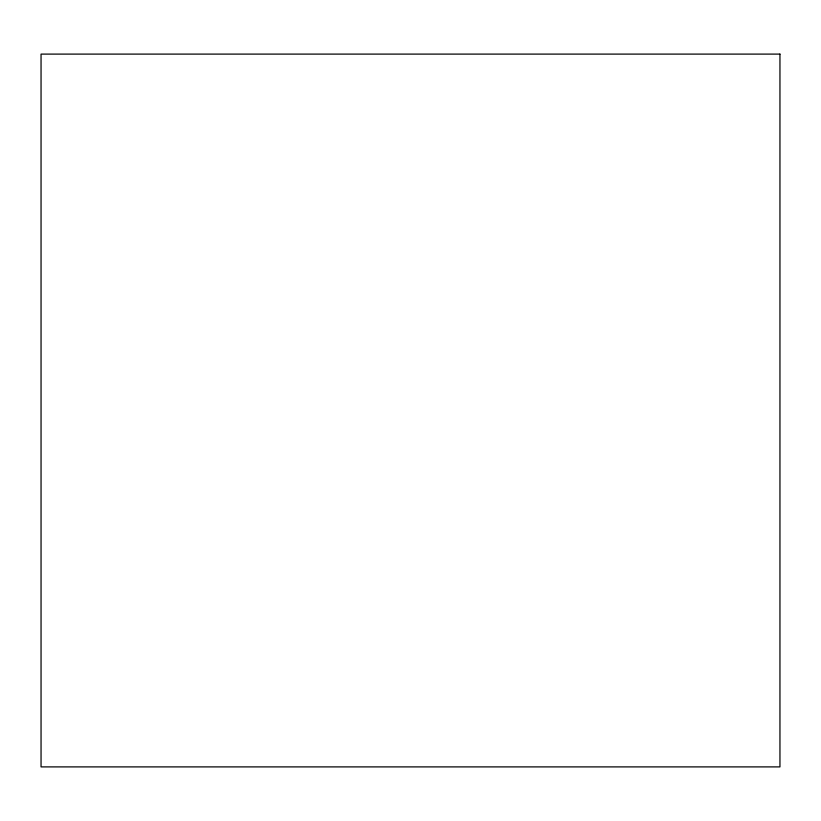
<?xml version="1.0" encoding="UTF-8"?>
<svg xmlns="http://www.w3.org/2000/svg" width="821" height="821" viewBox="0 0 821 821"><rect width="100%" height="100%" fill="white"/><g stroke="black" fill="none" stroke-linecap="round" stroke-linejoin="round"><path stroke-width="1.23" d="M779.95 54.104L41.05 54.104L41.05 766.896L779.95 766.896L779.95 54.104"/></g></svg>
